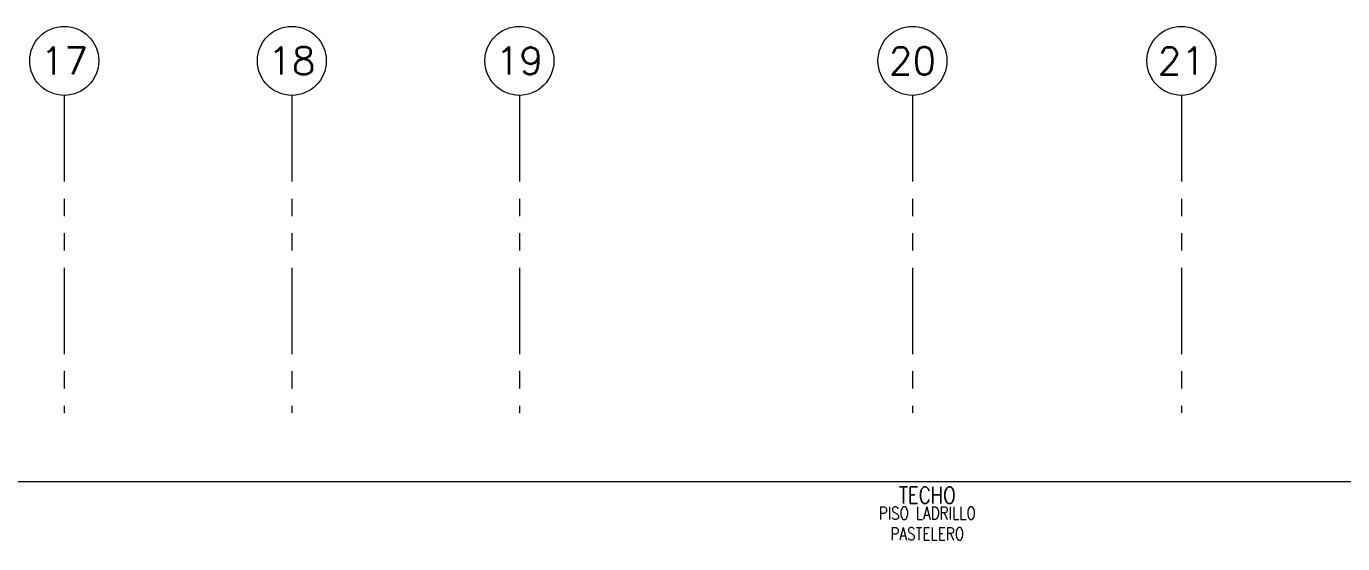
# Model space of a CAD drawing. Header units: millimetres. Extents: x 3765 to 3833, y 1327 to 1657.
# Drawn here: x 3806.17 to 3815.72, y 1370.14 to 1373.89 of the extents above; entities that cross this region are included whole.
import ezdxf
from ezdxf.enums import TextEntityAlignment as Align

# ---------------------------------------------------------------- set-up
doc = ezdxf.new("R2010")
doc.units = ezdxf.units.MM
doc.linetypes.add('PHANTOM', pattern=[63.5, 31.75, -6.35, 6.35, -6.35, 6.35, -6.35])
doc.linetypes.add('PHANTOM2', pattern=[1.25, 0.625, -0.125, 0.125, -0.125, 0.125, -0.125])
doc.layers.get('0').update_dxf_attribs({"color": 251, "lineweight": 9})
for name, color, linetype, lineweight in [('A-EJES', 251, 'PHANTOM', 13), ('A-LINEAS', 251, 'Continuous', 13), ('A-TEXTO-ACABADO PISO', 251, 'Continuous', 13), ('A-TEXTO-AMBIENTE', 251, 'Continuous', 13), ('A_50_TextoAmbiente', 251, 'Continuous', 13)]:
    doc.layers.add(name, color=color, linetype=linetype, lineweight=lineweight)
doc.styles.add('ROMANS', font='romans.shx', dxfattribs={"width": 0.8})

# ---------------------------------------------------------------- blocks, each defined once
blk = doc.blocks.new('TE-AZ2')
at = {"layer": 'A-LINEAS'}
blk.add_lwpolyline([(0, -2.7999), (0, 0), (-13.75, 0.0001), (-13.75, -0.4749)], dxfattribs=at)
blk = doc.blocks.new('Ejes_Torre C')
at = {"layer": 'A-EJES', "linetype": 'PHANTOM2'}
for points in [[(37.975, 16.65), (37.975, 14.35)], [(39.625, 16.65), (39.625, 14.35)], [(41.275, 16.65), (41.275, 14.35)], [(44.125, 16.65), (44.125, 14.35)], [(46.075, 16.65), (46.075, 14.35)]]:
    blk.add_lwpolyline(points, dxfattribs=at)
at = {"layer": 'A-EJES', "linetype": 'Continuous'}
for centre in [(37.975, 16.9), (39.625, 16.9), (41.275, 16.9), (44.125, 16.9), (46.075, 16.9)]:
    blk.add_circle(centre, 0.25, dxfattribs=at)
at = {"layer": 'A-EJES', "linetype": 'Continuous', "style": 'ROMANS'}
for s, p in [('17', (37.975, 16.9)), ('18', (39.625, 16.9)), ('19', (41.275, 16.9)), ('20', (44.125, 16.9)), ('21', (46.075, 16.9))]:
    blk.add_text(s, height=0.2, dxfattribs=at).set_placement(p, align=Align.MIDDLE_CENTER)
blk = doc.blocks.new('TEXTO AMBIENTES AZ')
at = {"layer": 'A-TEXTO-ACABADO PISO', "insert": (42.8824, -0.1825), "char_height": 0.09, "attachment_point": 2, "style": 'ROMANS'}
blk.add_mtext_dynamic_manual_height_columns('PISO LADRILLO PASTELERO', width=1.20225, gutter_width=12.5, heights=[0], dxfattribs=at)
at = {"layer": 'A-TEXTO-AMBIENTE', "style": 'ROMANS', "width": 0.8}
blk.add_text('TECHO', height=0.12, dxfattribs=at).set_placement((42.8824, -0.1575), align=Align.CENTER)

msp = doc.modelspace()

# ---------------------------------------------------------------- block references
msp.add_blockref('TE-AZ2', (3817.1721, 1370.5878))

# ---------------------------------------------------------------- next in the draw order: block references
at = {"layer": 'A-EJES'}
msp.add_blockref('Ejes_Torre C', (3768.4721, 1356.7379), dxfattribs=at)
at = {"layer": 'A_50_TextoAmbiente'}
msp.add_blockref('TEXTO AMBIENTES AZ', (3769.8221, 1370.5878), dxfattribs=at)

doc.saveas('drawing.dxf')
